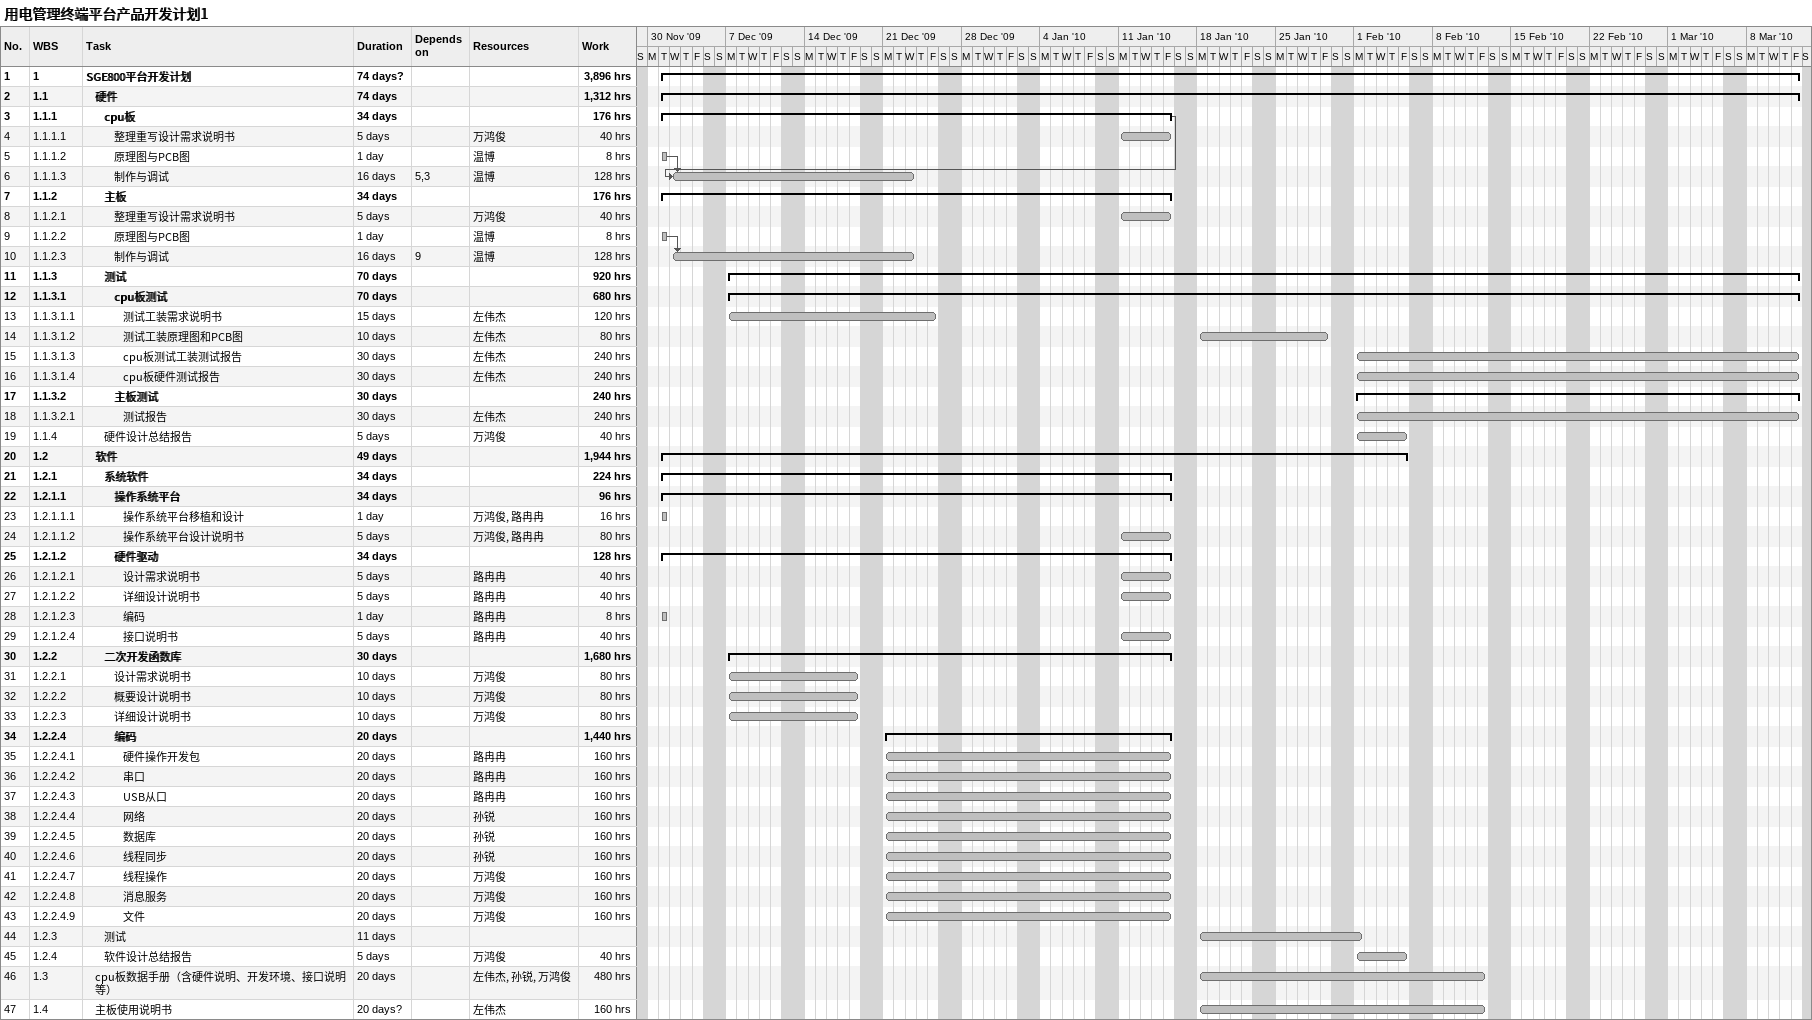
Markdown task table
用电管理终端平台产品开发计划1

| ID | WBS | Task | Duration | Start | Finish | Predecessors | Resources | Work (h) |
|---|---|---|---|---|---|---|---|---|
| 1 | 1 | **SGE800平台开发计划** | 74d? | 2009-12-01 | 2010-03-12 |  |  | 3896 |
| 2 | 1.1 | **硬件** | 74d | 2009-12-01 | 2010-03-12 |  |  | 1312 |
| 3 | 1.1.1 | **cpu板** | 34d | 2009-12-01 | 2010-01-15 |  |  | 176 |
| 4 | 1.1.1.1 | 整理重写设计需求说明书 | 5d | 2010-01-11 | 2010-01-15 |  | 万鸿俊 | 40 |
| 5 | 1.1.1.2 | 原理图与PCB图 | 1d | 2009-12-01 | 2009-12-01 |  | 温博 | 8 |
| 6 | 1.1.1.3 | 制作与调试 | 16d | 2009-12-02 | 2009-12-23 | 5, 3 | 温博 | 128 |
| 7 | 1.1.2 | **主板** | 34d | 2009-12-01 | 2010-01-15 |  |  | 176 |
| 8 | 1.1.2.1 | 整理重写设计需求说明书 | 5d | 2010-01-11 | 2010-01-15 |  | 万鸿俊 | 40 |
| 9 | 1.1.2.2 | 原理图与PCB图 | 1d | 2009-12-01 | 2009-12-01 |  | 温博 | 8 |
| 10 | 1.1.2.3 | 制作与调试 | 16d | 2009-12-02 | 2009-12-23 | 9 | 温博 | 128 |
| 11 | 1.1.3 | **测试** | 70d | 2009-12-07 | 2010-03-12 |  |  | 920 |
| 12 | 1.1.3.1 | **cpu板测试** | 70d | 2009-12-07 | 2010-03-12 |  |  | 680 |
| 13 | 1.1.3.1.1 | 测试工装需求说明书 | 15d | 2009-12-07 | 2009-12-25 |  | 左伟杰 | 120 |
| 14 | 1.1.3.1.2 | 测试工装原理图和PCB图 | 10d | 2010-01-18 | 2010-01-29 |  | 左伟杰 | 80 |
| 15 | 1.1.3.1.3 | cpu板测试工装测试报告 | 30d | 2010-02-01 | 2010-03-12 |  | 左伟杰 | 240 |
| 16 | 1.1.3.1.4 | cpu板硬件测试报告 | 30d | 2010-02-01 | 2010-03-12 |  | 左伟杰 | 240 |
| 17 | 1.1.3.2 | **主板测试** | 30d | 2010-02-01 | 2010-03-12 |  |  | 240 |
| 18 | 1.1.3.2.1 | 测试报告 | 30d | 2010-02-01 | 2010-03-12 |  | 左伟杰 | 240 |
| 19 | 1.1.4 | 硬件设计总结报告 | 5d | 2010-02-01 | 2010-02-05 |  | 万鸿俊 | 40 |
| 20 | 1.2 | **软件** | 49d | 2009-12-01 | 2010-02-05 |  |  | 1944 |
| 21 | 1.2.1 | **系统软件** | 34d | 2009-12-01 | 2010-01-15 |  |  | 224 |
| 22 | 1.2.1.1 | **操作系统平台** | 34d | 2009-12-01 | 2010-01-15 |  |  | 96 |
| 23 | 1.2.1.1.1 | 操作系统平台移植和设计 | 1d | 2009-12-01 | 2009-12-01 |  | 万鸿俊, 路冉冉 | 16 |
| 24 | 1.2.1.1.2 | 操作系统平台设计说明书 | 5d | 2010-01-11 | 2010-01-15 |  | 万鸿俊, 路冉冉 | 80 |
| 25 | 1.2.1.2 | **硬件驱动** | 34d | 2009-12-01 | 2010-01-15 |  |  | 128 |
| 26 | 1.2.1.2.1 | 设计需求说明书 | 5d | 2010-01-11 | 2010-01-15 |  | 路冉冉 | 40 |
| 27 | 1.2.1.2.2 | 详细设计说明书 | 5d | 2010-01-11 | 2010-01-15 |  | 路冉冉 | 40 |
| 28 | 1.2.1.2.3 | 编码 | 1d | 2009-12-01 | 2009-12-01 |  | 路冉冉 | 8 |
| 29 | 1.2.1.2.4 | 接口说明书 | 5d | 2010-01-11 | 2010-01-15 |  | 路冉冉 | 40 |
| 30 | 1.2.2 | **二次开发函数库** | 30d | 2009-12-07 | 2010-01-15 |  |  | 1680 |
| 31 | 1.2.2.1 | 设计需求说明书 | 10d | 2009-12-07 | 2009-12-18 |  | 万鸿俊 | 80 |
| 32 | 1.2.2.2 | 概要设计说明书 | 10d | 2009-12-07 | 2009-12-18 |  | 万鸿俊 | 80 |
| 33 | 1.2.2.3 | 详细设计说明书 | 10d | 2009-12-07 | 2009-12-18 |  | 万鸿俊 | 80 |
| 34 | 1.2.2.4 | **编码** | 20d | 2009-12-21 | 2010-01-15 |  |  | 1440 |
| 35 | 1.2.2.4.1 | 硬件操作开发包 | 20d | 2009-12-21 | 2010-01-15 |  | 路冉冉 | 160 |
| 36 | 1.2.2.4.2 | 串口 | 20d | 2009-12-21 | 2010-01-15 |  | 路冉冉 | 160 |
| 37 | 1.2.2.4.3 | USB从口 | 20d | 2009-12-21 | 2010-01-15 |  | 路冉冉 | 160 |
| 38 | 1.2.2.4.4 | 网络 | 20d | 2009-12-21 | 2010-01-15 |  | 孙锐 | 160 |
| 39 | 1.2.2.4.5 | 数据库 | 20d | 2009-12-21 | 2010-01-15 |  | 孙锐 | 160 |
| 40 | 1.2.2.4.6 | 线程同步 | 20d | 2009-12-21 | 2010-01-15 |  | 孙锐 | 160 |
| 41 | 1.2.2.4.7 | 线程操作 | 20d | 2009-12-21 | 2010-01-15 |  | 万鸿俊 | 160 |
| 42 | 1.2.2.4.8 | 消息服务 | 20d | 2009-12-21 | 2010-01-15 |  | 万鸿俊 | 160 |
| 43 | 1.2.2.4.9 | 文件 | 20d | 2009-12-21 | 2010-01-15 |  | 万鸿俊 | 160 |
| 44 | 1.2.3 | 测试 | 11d | 2010-01-18 | 2010-02-01 |  |  |  |
| 45 | 1.2.4 | 软件设计总结报告 | 5d | 2010-02-01 | 2010-02-05 |  | 万鸿俊 | 40 |
| 46 | 1.3 | cpu板数据手册（含硬件说明、开发环境、接口说明等） | 20d | 2010-01-18 | 2010-02-12 |  | 左伟杰, 孙锐, 万鸿俊 | 480 |
| 47 | 1.4 | 主板使用说明书 | 20d? | 2010-01-18 | 2010-02-12 |  | 左伟杰 | 160 |
